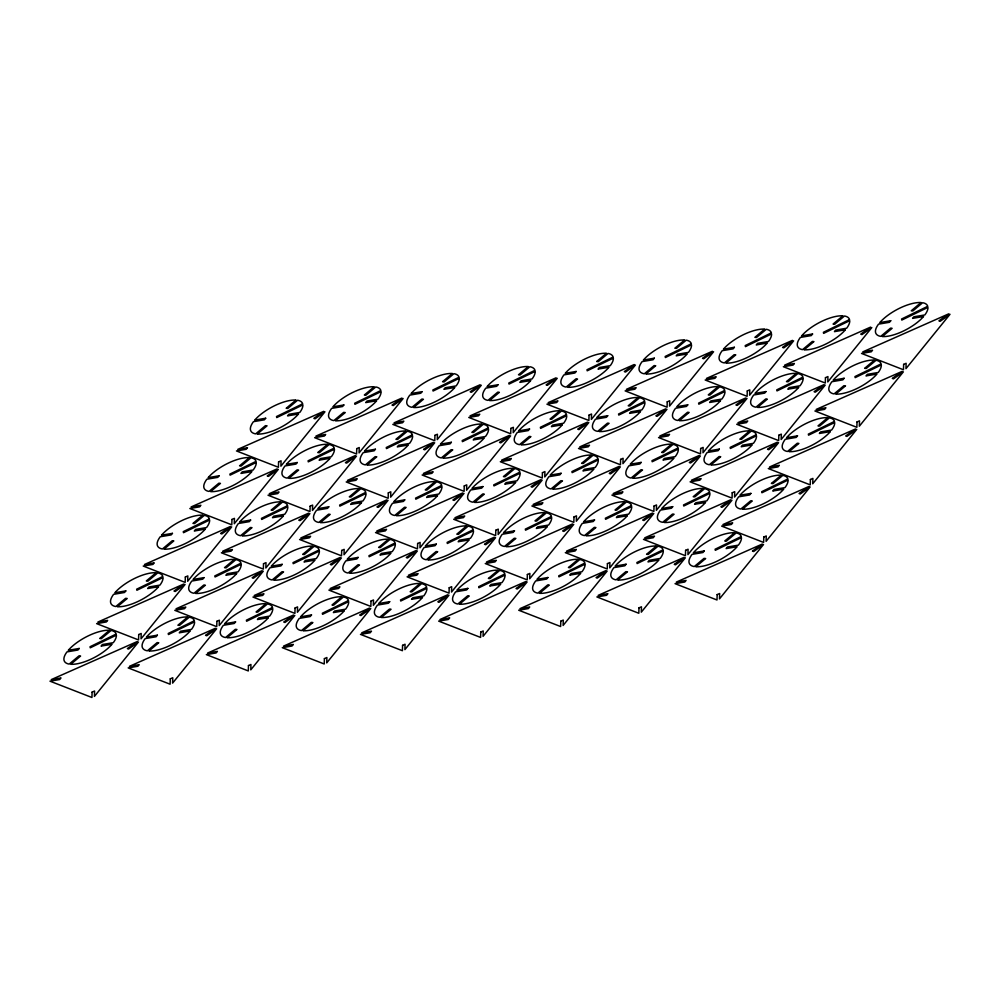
<?xml version="1.0" encoding="UTF-8"?>
<svg xmlns="http://www.w3.org/2000/svg" width="1000" height="1000" viewBox="0 0 1000 1000"><rect width="100%" height="100%" fill="white"/><g stroke="black" fill="none" stroke-linecap="round" stroke-linejoin="round"><path stroke-width="1.5" d="M92.1 692.113L91.938 697.5L50 681.175L59.725 679.525L61 677.95L51.275 679.6L137.25 641.55L127.362 648.587L128.575 649.05L138.463 642.025L94.425 696.4L94.588 691.012L92.1 692.113M138.713 634.562L138.562 639.938L96.625 623.625L106.35 621.962L107.625 620.4L97.888 622.05L183.863 584L173.988 591.025L175.188 591.5L185.075 584.475L141.037 638.837L141.2 633.462L138.713 634.562M170.275 678.838L170.113 684.212L128.175 667.9L137.912 666.237L139.175 664.675L129.45 666.325L215.425 628.275L205.538 635.3L206.75 635.775L216.637 628.75L172.6 683.112L172.763 677.738L170.275 678.838M185.338 577.013L185.175 582.388L143.238 566.062L152.963 564.412L154.238 562.837L144.512 564.487L230.487 526.45L220.6 533.475L221.812 533.95L231.7 526.912L187.662 581.287L187.825 575.913L185.338 577.013M216.9 621.287L216.737 626.663L174.8 610.337L184.525 608.688L185.8 607.112L176.075 608.763L262.05 570.725L252.162 577.75L253.375 578.225L263.263 571.188L219.225 625.562L219.387 620.188L216.9 621.287M231.95 519.45L231.8 524.825L189.862 508.512L199.587 506.863L200.863 505.288L191.125 506.938L277.113 468.888L267.225 475.913L268.438 476.388L278.325 469.363L234.275 523.725L234.438 518.35L231.95 519.45M248.463 665.562L248.3 670.938L206.363 654.613L216.088 652.962L217.362 651.388L207.638 653.037L293.612 615L283.725 622.025L284.938 622.5L294.825 615.462L250.787 669.837L250.938 664.463L248.463 665.562M263.512 563.725L263.35 569.1L221.412 552.788L231.15 551.138L232.413 549.562L222.688 551.213L308.663 513.162L298.775 520.188L299.988 520.662L309.875 513.638L265.837 568L266 562.625L263.512 563.725M278.575 461.9L278.412 467.275L236.475 450.95L246.2 449.3L247.475 447.738L237.75 449.387L323.725 411.337L313.837 418.363L315.05 418.837L324.938 411.812L280.9 466.175L281.062 460.8L278.575 461.9M295.075 608L294.913 613.375L252.975 597.062L262.7 595.413L263.975 593.837L254.25 595.487L340.225 557.438L330.337 564.462L331.55 564.938L341.438 557.913L297.4 612.275L297.562 606.9L295.075 608M310.138 506.175L309.975 511.55L268.038 495.225L277.762 493.575L279.037 492.013L269.312 493.663L355.288 455.613L345.4 462.638L346.613 463.113L356.5 456.087L312.462 510.45L312.625 505.075L310.138 506.175M324.4 658.612L324.237 663.988L282.3 647.675L292.025 646.012L293.3 644.45L283.575 646.1L369.55 608.05L359.663 615.075L360.875 615.55L370.763 608.525L326.725 662.887L326.887 657.513L324.4 658.612M341.7 550.45L341.538 555.825L299.6 539.5L309.325 537.85L310.6 536.287L300.875 537.938L386.85 499.888L376.962 506.912L378.175 507.388L388.062 500.363L344.025 554.725L344.175 549.35L341.7 550.45M356.75 448.625L356.587 454L314.65 437.675L324.387 436.025L325.65 434.45L315.925 436.1L401.9 398.062L392.013 405.087L393.225 405.562L403.113 398.525L359.075 452.9L359.237 447.525L356.75 448.625M371.012 601.062L370.85 606.438L328.913 590.112L338.65 588.462L339.913 586.888L330.188 588.538L416.163 550.5L406.275 557.525L407.488 558L417.375 550.962L373.338 605.337L373.5 599.963L371.012 601.062M388.312 492.9L388.15 498.275L346.213 481.95L355.938 480.3L357.212 478.725L347.488 480.375L433.462 442.325L423.575 449.363L424.787 449.825L434.675 442.8L390.637 497.175L390.8 491.8L388.312 492.9M402.575 645.337L402.413 650.713L360.475 634.388L370.2 632.737L371.475 631.163L361.75 632.812L447.725 594.775L437.837 601.8L439.05 602.275L448.938 595.237L404.9 649.613L405.062 644.237L402.575 645.337M417.638 543.5L417.475 548.888L375.538 532.562L385.262 530.913L386.538 529.338L376.812 530.988L462.788 492.938L452.9 499.975L454.113 500.438L464 493.413L419.963 547.788L420.125 542.4L417.638 543.5M434.938 435.337L434.775 440.712L392.837 424.4L402.562 422.75L403.837 421.175L394.113 422.825L480.087 384.775L470.2 391.8L471.413 392.275L481.3 385.25L437.262 439.613L437.413 434.237L434.938 435.337M449.2 587.775L449.038 593.15L407.1 576.838L416.825 575.188L418.1 573.612L408.375 575.262L494.35 537.212L484.462 544.25L485.675 544.712L495.562 537.688L451.525 592.05L451.675 586.675L449.2 587.775M464.25 485.95L464.1 491.325L422.15 475.012L431.887 473.35L433.162 471.788L423.425 473.438L509.4 435.387L499.513 442.413L500.725 442.887L510.613 435.863L466.575 490.225L466.737 484.85L464.25 485.95M480.75 632.05L480.6 637.425L438.663 621.112L448.387 619.462L449.663 617.888L439.925 619.538L525.913 581.487L516.025 588.513L517.238 588.987L527.125 581.962L483.075 636.325L483.237 630.95L480.75 632.05M495.812 530.225L495.65 535.6L453.713 519.288L463.438 517.625L464.712 516.062L454.988 517.712L540.962 479.663L531.075 486.688L532.288 487.163L542.175 480.138L498.137 534.5L498.3 529.125L495.812 530.225M510.875 428.4L510.712 433.775L468.775 417.45L478.5 415.8L479.775 414.225L470.05 415.875L556.025 377.837L546.138 384.862L547.35 385.337L557.238 378.3L513.2 432.675L513.362 427.3L510.875 428.4M527.375 574.5L527.212 579.875L485.275 563.55L495 561.9L496.275 560.337L486.55 561.987L572.525 523.938L562.638 530.962L563.85 531.438L573.737 524.412L529.7 578.775L529.862 573.4L527.375 574.5M542.438 472.675L542.275 478.05L500.337 461.725L510.062 460.075L511.337 458.5L501.613 460.15L587.587 422.113L577.7 429.137L578.913 429.613L588.8 422.575L544.763 476.95L544.913 471.575L542.438 472.675M560.8 621.163L560.638 626.538L518.7 610.225L528.425 608.562L529.7 607L519.975 608.65L605.95 570.6L596.062 577.625L597.275 578.1L607.163 571.075L563.125 625.438L563.288 620.062L560.8 621.163M573.987 516.95L573.837 522.325L531.9 506L541.625 504.35L542.9 502.775L533.162 504.425L619.15 466.388L609.263 473.413L610.475 473.888L620.363 466.85L576.312 521.225L576.475 515.85L573.987 516.95M589.05 415.112L588.888 420.487L546.95 404.175L556.688 402.525L557.95 400.95L548.225 402.6L634.2 364.55L624.312 371.575L625.525 372.05L635.413 365.025L591.375 419.387L591.538 414.012L589.05 415.112M607.425 563.612L607.263 568.987L565.325 552.663L575.05 551.013L576.325 549.438L566.6 551.1L652.575 513.05L642.688 520.075L643.9 520.55L653.787 513.513L609.75 567.888L609.9 562.513L607.425 563.612M620.612 459.387L620.45 464.762L578.513 448.45L588.237 446.8L589.513 445.225L579.788 446.875L665.763 408.825L655.875 415.85L657.087 416.325L666.975 409.3L622.938 463.663L623.1 458.288L620.612 459.387M638.975 607.888L638.825 613.263L596.888 596.938L606.613 595.288L607.888 593.713L598.15 595.375L684.137 557.325L674.25 564.35L675.462 564.825L685.35 557.788L641.3 612.163L641.462 606.788L638.975 607.888M654.038 506.05L653.875 511.438L611.938 495.112L621.675 493.462L622.938 491.887L613.212 493.537L699.188 455.487L689.3 462.525L690.512 462.987L700.4 455.962L656.363 510.337L656.525 504.95L654.038 506.05M667.225 401.838L667.075 407.212L625.138 390.887L634.862 389.237L636.138 387.663L626.413 389.325L712.387 351.275L702.5 358.3L703.713 358.775L713.6 351.75L669.562 406.112L669.712 400.737L667.225 401.838M685.6 550.325L685.438 555.712L643.5 539.388L653.225 537.737L654.5 536.163L644.775 537.812L730.75 499.762L720.863 506.8L722.075 507.262L731.963 500.238L687.925 554.612L688.088 549.225L685.6 550.325M700.662 448.5L700.5 453.875L658.562 437.562L668.288 435.9L669.562 434.338L659.837 435.988L745.812 397.938L735.925 404.963L737.138 405.438L747.025 398.413L702.987 452.775L703.138 447.4L700.662 448.5M717.163 594.6L717 599.987L675.062 583.663L684.788 582.013L686.062 580.438L676.338 582.087L762.312 544.038L752.425 551.075L753.637 551.538L763.525 544.513L719.488 598.888L719.65 593.5L717.163 594.6M732.212 492.775L732.062 498.15L690.125 481.838L699.85 480.175L701.125 478.612L691.388 480.262L777.375 442.212L767.487 449.237L768.7 449.712L778.587 442.688L734.55 497.05L734.7 491.675L732.212 492.775M747.275 390.95L747.113 396.325L705.175 380L714.912 378.35L716.175 376.775L706.45 378.425L792.425 340.387L782.537 347.413L783.75 347.887L793.637 340.85L749.6 395.225L749.762 389.85L747.275 390.95M763.775 537.05L763.625 542.425L721.675 526.112L731.413 524.45L732.688 522.888L722.95 524.538L808.925 486.488L799.038 493.512L800.25 493.988L810.138 486.962L766.1 541.325L766.263 535.95L763.775 537.05M778.838 435.225L778.675 440.6L736.737 424.275L746.462 422.625L747.738 421.05L738.012 422.7L823.988 384.663L814.1 391.688L815.312 392.163L825.2 385.125L781.162 439.5L781.325 434.125L778.838 435.225M810.4 479.5L810.238 484.875L768.3 468.55L778.025 466.9L779.3 465.325L769.575 466.975L855.55 428.938L845.662 435.962L846.875 436.438L856.762 429.4L812.725 483.775L812.887 478.4L810.4 479.5M825.462 377.663L825.3 383.038L783.363 366.725L793.088 365.075L794.362 363.5L784.638 365.15L870.612 327.1L860.725 334.125L861.938 334.6L871.825 327.575L827.788 381.938L827.938 376.562L825.462 377.663M857.013 421.938L856.862 427.312L814.925 411L824.65 409.35L825.925 407.775L816.188 409.425L902.163 371.375L892.275 378.4L893.487 378.875L903.375 371.85L859.338 426.213L859.5 420.838L857.013 421.938M903.637 364.387L903.475 369.762L861.538 353.438L871.263 351.788L872.537 350.225L862.812 351.875L948.787 313.825L938.9 320.85L940.113 321.325L950 314.3L905.962 368.663L906.125 363.288L903.637 364.387M79.212 648.45L77.938 650.025L66.988 651.888A29.3 11.025 -28.6 0 0 69.188 664.1L78.987 655.875L80.575 656.05L70.775 664.275A29.3 11.025 -28.6 0 0 112.037 644.237L101.088 646.087L102.362 644.525L113.312 642.663A29.3 11.025 -28.6 0 0 116.4 635.112L90.25 647.812L90.05 646.737L116.2 634.038A29.3 11.025 -28.6 0 0 111.112 630.45L101.312 638.675L99.725 638.488L109.525 630.275A29.3 11.025 -28.6 0 0 68.263 650.312L79.212 648.45M125.825 590.9L124.55 592.475L113.6 594.338A29.3 11.025 -28.6 0 0 115.8 606.538L125.612 598.325L127.2 598.5L117.387 606.725A29.3 11.025 -28.6 0 0 158.663 586.675L147.713 588.538L148.988 586.962L159.938 585.112A29.3 11.025 -28.6 0 0 163.012 577.562L136.862 590.262L136.675 589.188L162.825 576.487A29.3 11.025 -28.6 0 0 157.738 572.9L147.925 581.125L146.337 580.938L156.15 572.712A29.3 11.025 -28.6 0 0 114.875 592.762L125.825 590.9M172.45 533.35L171.175 534.913L160.225 536.775A29.3 11.025 -28.6 0 0 162.425 548.987L172.225 540.763L173.812 540.95L164.013 549.163A29.3 11.025 -28.6 0 0 205.275 529.125L194.325 530.988L195.6 529.412L206.55 527.55A29.3 11.025 -28.6 0 0 209.638 520L183.487 532.7L183.287 531.625L209.438 518.925A29.3 11.025 -28.6 0 0 204.35 515.35L194.55 523.562L192.963 523.387L202.763 515.163A29.3 11.025 -28.6 0 0 161.5 535.2L172.45 533.35M219.062 475.788L217.8 477.362L206.85 479.225A29.3 11.025 -28.6 0 0 209.037 491.425L218.85 483.212L220.438 483.387L210.625 491.613A29.3 11.025 -28.6 0 0 251.9 471.575L240.95 473.425L242.225 471.863L253.175 470A29.3 11.025 -28.6 0 0 256.25 462.45L230.1 475.15L229.913 474.075L256.062 461.375A29.3 11.025 -28.6 0 0 250.975 457.788L241.163 466.012L239.575 465.825L249.387 457.612A29.3 11.025 -28.6 0 0 208.113 477.65L219.062 475.788M265.688 418.237L264.413 419.812L253.463 421.662A29.3 11.025 -28.6 0 0 255.662 433.875L265.462 425.65L267.05 425.838L257.25 434.062A29.3 11.025 -28.6 0 0 298.512 414.012L287.562 415.875L288.837 414.3L299.788 412.45A29.3 11.025 -28.6 0 0 302.875 404.9L276.725 417.587L276.525 416.525L302.675 403.825A29.3 11.025 -28.6 0 0 297.587 400.238L287.787 408.462L286.2 408.275L296 400.05A29.3 11.025 -28.6 0 0 254.737 420.1L265.688 418.237M157.387 635.175L156.113 636.75L145.162 638.612A29.3 11.025 -28.6 0 0 147.363 650.812L157.162 642.6L158.75 642.775L148.95 651A29.3 11.025 -28.6 0 0 190.225 630.95L179.275 632.812L180.538 631.237L191.488 629.388A29.3 11.025 -28.6 0 0 194.575 621.838L168.425 634.538L168.238 633.462L194.375 620.763A29.3 11.025 -28.6 0 0 189.3 617.175L179.488 625.4L177.9 625.212L187.712 616.987A29.3 11.025 -28.6 0 0 146.438 637.038L157.387 635.175M204.013 577.625L202.738 579.188L191.788 581.05A29.3 11.025 -28.6 0 0 193.975 593.263L203.787 585.037L205.375 585.225L195.575 593.438A29.3 11.025 -28.6 0 0 236.838 573.4L225.888 575.262L227.162 573.688L238.113 571.825A29.3 11.025 -28.6 0 0 241.188 564.275L215.05 576.975L214.85 575.9L241 563.2A29.3 11.025 -28.6 0 0 235.912 559.625L226.112 567.837L224.525 567.663L234.325 559.438A29.3 11.025 -28.6 0 0 193.062 579.475L204.013 577.625M250.625 520.062L249.35 521.638L238.4 523.5A29.3 11.025 -28.6 0 0 240.6 535.7L250.4 527.487L252 527.663L242.188 535.887A29.3 11.025 -28.6 0 0 283.463 515.85L272.512 517.7L273.775 516.138L284.725 514.275A29.3 11.025 -28.6 0 0 287.812 506.725L261.663 519.425L261.475 518.35L287.625 505.65A29.3 11.025 -28.6 0 0 282.538 502.062L272.725 510.288L271.137 510.1L280.95 501.887A29.3 11.025 -28.6 0 0 239.675 521.925L250.625 520.062M297.25 462.512L295.975 464.087L285.025 465.938A29.3 11.025 -28.6 0 0 287.225 478.15L297.025 469.925L298.612 470.112L288.812 478.338A29.3 11.025 -28.6 0 0 330.075 458.288L319.125 460.15L320.4 458.575L331.35 456.725A29.3 11.025 -28.6 0 0 334.425 449.175L308.288 461.863L308.087 460.8L334.237 448.1A29.3 11.025 -28.6 0 0 329.15 444.513L319.35 452.738L317.762 452.55L327.562 444.325A29.3 11.025 -28.6 0 0 286.3 464.375L297.25 462.512M343.862 404.963L342.587 406.525L331.637 408.387A29.3 11.025 -28.6 0 0 333.837 420.6L343.65 412.375L345.238 412.562L335.425 420.775A29.3 11.025 -28.6 0 0 376.7 400.737L365.75 402.6L367.013 401.025L377.962 399.162A29.3 11.025 -28.6 0 0 381.05 391.613L354.9 404.312L354.712 403.237L380.863 390.538A29.3 11.025 -28.6 0 0 375.775 386.962L365.962 395.175L364.375 395L374.188 386.775A29.3 11.025 -28.6 0 0 332.912 406.812L343.862 404.963M235.562 621.9L234.3 623.462L223.35 625.325A29.3 11.025 -28.6 0 0 225.538 637.537L235.35 629.312L236.938 629.5L227.125 637.712A29.3 11.025 -28.6 0 0 268.4 617.675L257.45 619.538L258.725 617.962L269.675 616.1A29.3 11.025 -28.6 0 0 272.75 608.55L246.6 621.25L246.412 620.175L272.562 607.475A29.3 11.025 -28.6 0 0 267.475 603.9L257.675 612.112L256.087 611.938L265.887 603.713A29.3 11.025 -28.6 0 0 224.613 623.75L235.562 621.9M282.188 564.338L280.912 565.913L269.962 567.775A29.3 11.025 -28.6 0 0 272.162 579.975L281.962 571.763L283.55 571.938L273.75 580.163A29.3 11.025 -28.6 0 0 315.012 560.125L304.062 561.975L305.338 560.413L316.288 558.55A29.3 11.025 -28.6 0 0 319.375 551L293.225 563.7L293.025 562.625L319.175 549.925A29.3 11.025 -28.6 0 0 314.1 546.337L304.288 554.562L302.7 554.375L312.512 546.163A29.3 11.025 -28.6 0 0 271.238 566.2L282.188 564.338M328.812 506.788L327.537 508.363L316.588 510.213A29.3 11.025 -28.6 0 0 318.775 522.425L328.587 514.2L330.175 514.388L320.363 522.612A29.3 11.025 -28.6 0 0 361.637 502.562L350.688 504.425L351.962 502.85L362.912 500.988A29.3 11.025 -28.6 0 0 365.988 493.45L339.837 506.138L339.65 505.075L365.8 492.375A29.3 11.025 -28.6 0 0 360.712 488.787L350.913 497.013L349.325 496.825L359.125 488.6A29.3 11.025 -28.6 0 0 317.863 508.65L328.812 506.788M375.425 449.237L374.15 450.8L363.2 452.663A29.3 11.025 -28.6 0 0 365.4 464.875L375.2 456.65L376.788 456.838L366.987 465.05A29.3 11.025 -28.6 0 0 408.25 445.012L397.3 446.875L398.575 445.3L409.525 443.438A29.3 11.025 -28.6 0 0 412.612 435.887L386.463 448.587L386.275 447.512L412.413 434.812A29.3 11.025 -28.6 0 0 407.337 431.238L397.525 439.45L395.938 439.275L405.75 431.05A29.3 11.025 -28.6 0 0 364.475 451.087L375.425 449.237M422.05 391.675L420.775 393.25L409.825 395.112A29.3 11.025 -28.6 0 0 412.013 407.312L421.825 399.1L423.413 399.275L413.6 407.5A29.3 11.025 -28.6 0 0 454.875 387.463L443.925 389.312L445.2 387.75L456.15 385.887A29.3 11.025 -28.6 0 0 459.225 378.338L433.075 391.037L432.887 389.963L459.038 377.262A29.3 11.025 -28.6 0 0 453.95 373.675L444.15 381.9L442.562 381.712L452.362 373.5A29.3 11.025 -28.6 0 0 411.1 393.537L422.05 391.675M311.512 614.95L310.238 616.525L299.288 618.387A29.3 11.025 -28.6 0 0 301.475 630.588L311.288 622.375L312.875 622.55L303.075 630.775A29.3 11.025 -28.6 0 0 344.338 610.725L333.387 612.587L334.663 611.013L345.613 609.163A29.3 11.025 -28.6 0 0 348.688 601.613L322.55 614.312L322.35 613.237L348.5 600.538A29.3 11.025 -28.6 0 0 343.413 596.95L333.612 605.175L332.025 604.987L341.825 596.763A29.3 11.025 -28.6 0 0 300.562 616.812L311.512 614.95M358.125 557.4L356.85 558.962L345.9 560.825A29.3 11.025 -28.6 0 0 348.1 573.038L357.9 564.812L359.5 565L349.688 573.212A29.3 11.025 -28.6 0 0 390.962 553.175L380.012 555.037L381.275 553.462L392.225 551.6A29.3 11.025 -28.6 0 0 395.312 544.05L369.162 556.75L368.975 555.675L395.125 542.975A29.3 11.025 -28.6 0 0 390.037 539.4L380.225 547.612L378.638 547.438L388.45 539.212A29.3 11.025 -28.6 0 0 347.175 559.263L358.125 557.4M404.75 499.837L403.475 501.413L392.525 503.275A29.3 11.025 -28.6 0 0 394.725 515.475L404.525 507.262L406.112 507.438L396.312 515.662A29.3 11.025 -28.6 0 0 437.575 495.625L426.625 497.475L427.9 495.913L438.85 494.05A29.3 11.025 -28.6 0 0 441.938 486.5L415.788 499.2L415.588 498.125L441.737 485.425A29.3 11.025 -28.6 0 0 436.65 481.838L426.85 490.062L425.262 489.875L435.062 481.662A29.3 11.025 -28.6 0 0 393.8 501.7L404.75 499.837M451.362 442.287L450.087 443.862L439.137 445.725A29.3 11.025 -28.6 0 0 441.337 457.925L451.15 449.712L452.738 449.888L442.925 458.113A29.3 11.025 -28.6 0 0 484.2 438.062L473.25 439.925L474.513 438.35L485.462 436.5A29.3 11.025 -28.6 0 0 488.55 428.95L462.4 441.65L462.212 440.575L488.363 427.875A29.3 11.025 -28.6 0 0 483.275 424.288L473.462 432.512L471.875 432.325L481.688 424.1A29.3 11.025 -28.6 0 0 440.412 444.15L451.362 442.287M497.987 384.738L496.712 386.3L485.763 388.162A29.3 11.025 -28.6 0 0 487.962 400.375L497.762 392.15L499.35 392.337L489.55 400.55A29.3 11.025 -28.6 0 0 530.812 380.513L519.862 382.375L521.138 380.8L532.087 378.938A29.3 11.025 -28.6 0 0 535.175 371.388L509.025 384.087L508.825 383.013L534.975 370.312A29.3 11.025 -28.6 0 0 529.888 366.737L520.087 374.95L518.5 374.775L528.3 366.55A29.3 11.025 -28.6 0 0 487.038 386.587L497.987 384.738M389.688 601.675L388.413 603.237L377.463 605.1A29.3 11.025 -28.6 0 0 379.663 617.312L389.462 609.087L391.05 609.275L381.25 617.487A29.3 11.025 -28.6 0 0 422.512 597.45L411.562 599.312L412.837 597.737L423.787 595.875A29.3 11.025 -28.6 0 0 426.875 588.325L400.725 601.025L400.525 599.95L426.675 587.25A29.3 11.025 -28.6 0 0 421.6 583.675L411.788 591.888L410.2 591.712L420.012 583.488A29.3 11.025 -28.6 0 0 378.738 603.525L389.688 601.675M436.312 544.113L435.037 545.688L424.087 547.55A29.3 11.025 -28.6 0 0 426.275 559.75L436.087 551.538L437.675 551.712L427.863 559.938A29.3 11.025 -28.6 0 0 469.137 539.9L458.188 541.75L459.462 540.188L470.412 538.325A29.3 11.025 -28.6 0 0 473.488 530.775L447.337 543.475L447.15 542.4L473.3 529.7A29.3 11.025 -28.6 0 0 468.212 526.112L458.413 534.338L456.825 534.15L466.625 525.938A29.3 11.025 -28.6 0 0 425.363 545.975L436.312 544.113M482.925 486.562L481.65 488.137L470.7 490A29.3 11.025 -28.6 0 0 472.9 502.2L482.7 493.988L484.288 494.162L474.487 502.388A29.3 11.025 -28.6 0 0 515.75 482.337L504.8 484.2L506.075 482.625L517.025 480.775A29.3 11.025 -28.6 0 0 520.112 473.225L493.963 485.913L493.775 484.85L519.913 472.15A29.3 11.025 -28.6 0 0 514.837 468.562L505.025 476.788L503.438 476.6L513.25 468.375A29.3 11.025 -28.6 0 0 471.975 488.425L482.925 486.562M529.55 429.012L528.275 430.575L517.325 432.438A29.3 11.025 -28.6 0 0 519.513 444.65L529.325 436.425L530.913 436.613L521.1 444.825A29.3 11.025 -28.6 0 0 562.375 424.787L551.425 426.65L552.7 425.075L563.65 423.212A29.3 11.025 -28.6 0 0 566.725 415.662L540.588 428.363L540.388 427.287L566.538 414.588A29.3 11.025 -28.6 0 0 561.45 411.012L551.65 419.225L550.062 419.05L559.862 410.825A29.3 11.025 -28.6 0 0 518.6 430.863L529.55 429.012M576.163 371.45L574.888 373.025L563.938 374.888A29.3 11.025 -28.6 0 0 566.138 387.088L575.938 378.875L577.525 379.05L567.725 387.275A29.3 11.025 -28.6 0 0 609 367.238L598.05 369.087L599.312 367.525L610.262 365.662A29.3 11.025 -28.6 0 0 613.35 358.113L587.2 370.812L587.013 369.738L613.15 357.038A29.3 11.025 -28.6 0 0 608.075 353.45L598.263 361.675L596.675 361.488L606.487 353.275A29.3 11.025 -28.6 0 0 565.212 373.312L576.163 371.45M467.863 588.387L466.6 589.963L455.65 591.825A29.3 11.025 -28.6 0 0 457.837 604.025L467.65 595.812L469.237 595.988L459.425 604.212A29.3 11.025 -28.6 0 0 500.7 584.175L489.75 586.025L491.025 584.462L501.975 582.6A29.3 11.025 -28.6 0 0 505.05 575.05L478.9 587.75L478.713 586.675L504.862 573.975A29.3 11.025 -28.6 0 0 499.775 570.388L489.963 578.612L488.375 578.425L498.188 570.212A29.3 11.025 -28.6 0 0 456.912 590.25L467.863 588.387M514.487 530.837L513.212 532.413L502.262 534.275A29.3 11.025 -28.6 0 0 504.462 546.475L514.263 538.25L515.85 538.438L506.05 546.663A29.3 11.025 -28.6 0 0 547.312 526.613L536.362 528.475L537.638 526.9L548.587 525.05A29.3 11.025 -28.6 0 0 551.675 517.5L525.525 530.188L525.325 529.125L551.475 516.425A29.3 11.025 -28.6 0 0 546.388 512.837L536.587 521.062L535 520.875L544.8 512.65A29.3 11.025 -28.6 0 0 503.537 532.7L514.487 530.837M561.1 473.288L559.837 474.85L548.888 476.712A29.3 11.025 -28.6 0 0 551.075 488.925L560.887 480.7L562.475 480.887L552.663 489.1A29.3 11.025 -28.6 0 0 593.938 469.062L582.987 470.925L584.263 469.35L595.212 467.488A29.3 11.025 -28.6 0 0 598.288 459.938L572.137 472.638L571.95 471.562L598.1 458.862A29.3 11.025 -28.6 0 0 593.013 455.288L583.212 463.5L581.613 463.325L591.425 455.1A29.3 11.025 -28.6 0 0 550.15 475.138L561.1 473.288M607.725 415.725L606.45 417.3L595.5 419.162A29.3 11.025 -28.6 0 0 597.7 431.362L607.5 423.15L609.087 423.325L599.288 431.55A29.3 11.025 -28.6 0 0 640.55 411.512L629.6 413.363L630.875 411.8L641.825 409.938A29.3 11.025 -28.6 0 0 644.912 402.388L618.763 415.087L618.562 414.012L644.712 401.312A29.3 11.025 -28.6 0 0 639.637 397.725L629.825 405.95L628.237 405.763L638.038 397.55A29.3 11.025 -28.6 0 0 596.775 417.587L607.725 415.725M654.338 358.175L653.075 359.75L642.125 361.6A29.3 11.025 -28.6 0 0 644.312 373.812L654.125 365.588L655.713 365.775L645.9 374A29.3 11.025 -28.6 0 0 687.175 353.95L676.225 355.812L677.5 354.237L688.45 352.375A29.3 11.025 -28.6 0 0 691.525 344.837L665.375 357.525L665.188 356.463L691.338 343.762A29.3 11.025 -28.6 0 0 686.25 340.175L676.45 348.387L674.85 348.212L684.663 339.988A29.3 11.025 -28.6 0 0 643.388 360.037L654.338 358.175M547.913 577.5L546.638 579.075L535.688 580.938A29.3 11.025 -28.6 0 0 537.888 593.138L547.688 584.925L549.275 585.1L539.475 593.325A29.3 11.025 -28.6 0 0 580.737 573.275L569.788 575.138L571.062 573.562L582.013 571.712A29.3 11.025 -28.6 0 0 585.1 564.163L558.95 576.862L558.763 575.788L584.9 563.088A29.3 11.025 -28.6 0 0 579.825 559.5L570.013 567.725L568.425 567.537L578.237 559.325A29.3 11.025 -28.6 0 0 536.962 579.362L547.913 577.5M594.538 519.95L593.263 521.512L582.312 523.375A29.3 11.025 -28.6 0 0 584.5 535.588L594.312 527.362L595.9 527.55L586.087 535.763A29.3 11.025 -28.6 0 0 627.362 515.725L616.413 517.587L617.688 516.013L628.638 514.15A29.3 11.025 -28.6 0 0 631.712 506.6L605.575 519.3L605.375 518.225L631.525 505.525A29.3 11.025 -28.6 0 0 626.438 501.95L616.638 510.163L615.05 509.988L624.85 501.763A29.3 11.025 -28.6 0 0 583.587 521.812L594.538 519.95M641.15 462.388L639.875 463.963L628.925 465.825A29.3 11.025 -28.6 0 0 631.125 478.038L640.925 469.812L642.513 469.988L632.712 478.212A29.3 11.025 -28.6 0 0 673.988 458.175L663.037 460.037L664.3 458.462L675.25 456.6A29.3 11.025 -28.6 0 0 678.337 449.05L652.188 461.75L652 460.675L678.138 447.975A29.3 11.025 -28.6 0 0 673.062 444.387L663.25 452.612L661.663 452.425L671.475 444.212A29.3 11.025 -28.6 0 0 630.2 464.25L641.15 462.388M687.775 404.837L686.5 406.413L675.55 408.275A29.3 11.025 -28.6 0 0 677.738 420.475L687.55 412.262L689.137 412.438L679.338 420.662A29.3 11.025 -28.6 0 0 720.6 400.613L709.65 402.475L710.925 400.9L721.875 399.05A29.3 11.025 -28.6 0 0 724.95 391.5L698.812 404.2L698.612 403.125L724.762 390.425A29.3 11.025 -28.6 0 0 719.675 386.838L709.875 395.062L708.288 394.875L718.088 386.65A29.3 11.025 -28.6 0 0 676.825 406.7L687.775 404.837M734.388 347.287L733.112 348.85L722.163 350.712A29.3 11.025 -28.6 0 0 724.362 362.925L734.163 354.7L735.763 354.888L725.95 363.1A29.3 11.025 -28.6 0 0 767.225 343.062L756.275 344.925L757.537 343.35L768.487 341.488A29.3 11.025 -28.6 0 0 771.575 333.938L745.425 346.637L745.238 345.562L771.375 332.863A29.3 11.025 -28.6 0 0 766.3 329.288L756.488 337.5L754.9 337.325L764.712 329.1A29.3 11.025 -28.6 0 0 723.438 349.137L734.388 347.287M626.087 564.225L624.825 565.788L613.875 567.65A29.3 11.025 -28.6 0 0 616.062 579.862L625.875 571.638L627.463 571.825L617.65 580.037A29.3 11.025 -28.6 0 0 658.925 560L647.975 561.862L649.25 560.288L660.2 558.425A29.3 11.025 -28.6 0 0 663.275 550.875L637.125 563.575L636.938 562.5L663.088 549.8A29.3 11.025 -28.6 0 0 658 546.225L648.2 554.438L646.6 554.263L656.413 546.038A29.3 11.025 -28.6 0 0 615.138 566.087L626.087 564.225M672.712 506.662L671.438 508.237L660.487 510.1A29.3 11.025 -28.6 0 0 662.688 522.312L672.487 514.087L674.075 514.263L664.275 522.487A29.3 11.025 -28.6 0 0 705.537 502.45L694.587 504.3L695.863 502.738L706.812 500.875A29.3 11.025 -28.6 0 0 709.9 493.325L683.75 506.025L683.55 504.95L709.7 492.25A29.3 11.025 -28.6 0 0 704.625 488.663L694.812 496.887L693.225 496.7L703.025 488.488A29.3 11.025 -28.6 0 0 661.762 508.525L672.712 506.662M719.325 449.113L718.062 450.688L707.113 452.55A29.3 11.025 -28.6 0 0 709.3 464.75L719.112 456.538L720.7 456.712L710.888 464.938A29.3 11.025 -28.6 0 0 752.163 444.888L741.213 446.75L742.487 445.175L753.438 443.325A29.3 11.025 -28.6 0 0 756.513 435.775L730.362 448.475L730.175 447.4L756.325 434.7A29.3 11.025 -28.6 0 0 751.237 431.112L741.438 439.338L739.837 439.15L749.65 430.925A29.3 11.025 -28.6 0 0 708.375 450.975L719.325 449.113M765.95 391.562L764.675 393.125L753.725 394.988A29.3 11.025 -28.6 0 0 755.925 407.2L765.725 398.975L767.312 399.162L757.513 407.375A29.3 11.025 -28.6 0 0 798.775 387.337L787.825 389.2L789.1 387.625L800.05 385.763A29.3 11.025 -28.6 0 0 803.138 378.212L776.988 390.913L776.787 389.837L802.938 377.137A29.3 11.025 -28.6 0 0 797.862 373.562L788.05 381.775L786.462 381.6L796.263 373.375A29.3 11.025 -28.6 0 0 755 393.413L765.95 391.562M812.562 334L811.3 335.575L800.35 337.438A29.3 11.025 -28.6 0 0 802.537 349.637L812.35 341.425L813.938 341.6L804.125 349.825A29.3 11.025 -28.6 0 0 845.4 329.787L834.45 331.637L835.725 330.075L846.675 328.212A29.3 11.025 -28.6 0 0 849.75 320.662L823.6 333.363L823.413 332.287L849.562 319.587A29.3 11.025 -28.6 0 0 844.475 316L834.675 324.225L833.088 324.038L842.887 315.825A29.3 11.025 -28.6 0 0 801.625 335.863L812.562 334M704.275 550.938L703 552.513L692.05 554.375A29.3 11.025 -28.6 0 0 694.25 566.575L704.05 558.362L705.638 558.538L695.837 566.763A29.3 11.025 -28.6 0 0 737.1 546.725L726.15 548.575L727.425 547.013L738.375 545.15A29.3 11.025 -28.6 0 0 741.462 537.6L715.312 550.3L715.113 549.225L741.263 536.525A29.3 11.025 -28.6 0 0 736.175 532.938L726.375 541.163L724.788 540.975L734.587 532.762A29.3 11.025 -28.6 0 0 693.325 552.8L704.275 550.938M750.888 493.387L749.613 494.963L738.662 496.825A29.3 11.025 -28.6 0 0 740.863 509.025L750.675 500.812L752.262 500.988L742.45 509.212A29.3 11.025 -28.6 0 0 783.725 489.162L772.775 491.025L774.05 489.45L784.987 487.6A29.3 11.025 -28.6 0 0 788.075 480.05L761.925 492.75L761.737 491.675L787.887 478.975A29.3 11.025 -28.6 0 0 782.8 475.387L772.987 483.612L771.4 483.425L781.213 475.2A29.3 11.025 -28.6 0 0 739.938 495.25L750.888 493.387M797.513 435.838L796.237 437.4L785.288 439.263A29.3 11.025 -28.6 0 0 787.487 451.475L797.288 443.25L798.875 443.438L789.075 451.65A29.3 11.025 -28.6 0 0 830.337 431.613L819.388 433.475L820.662 431.9L831.612 430.037A29.3 11.025 -28.6 0 0 834.7 422.488L808.55 435.188L808.35 434.113L834.5 421.413A29.3 11.025 -28.6 0 0 829.412 417.837L819.613 426.05L818.025 425.875L827.825 417.65A29.3 11.025 -28.6 0 0 786.562 437.688L797.513 435.838M844.125 378.275L842.85 379.85L831.9 381.712A29.3 11.025 -28.6 0 0 834.1 393.913L843.913 385.7L845.5 385.875L835.688 394.1A29.3 11.025 -28.6 0 0 876.963 374.062L866.012 375.913L867.288 374.35L878.238 372.488A29.3 11.025 -28.6 0 0 881.312 364.938L855.163 377.638L854.975 376.562L881.125 363.862A29.3 11.025 -28.6 0 0 876.038 360.275L866.225 368.5L864.638 368.312L874.45 360.1A29.3 11.025 -28.6 0 0 833.175 380.138L844.125 378.275M890.75 320.725L889.475 322.3L878.525 324.15A29.3 11.025 -28.6 0 0 880.725 336.362L890.525 328.137L892.113 328.325L882.312 336.55A29.3 11.025 -28.6 0 0 923.575 316.5L912.625 318.363L913.9 316.788L924.85 314.938A29.3 11.025 -28.6 0 0 927.938 307.387L901.787 320.075L901.587 319.012L927.738 306.312A29.3 11.025 -28.6 0 0 922.65 302.725L912.85 310.95L911.263 310.763L921.062 302.538A29.3 11.025 -28.6 0 0 879.8 322.587L890.75 320.725"/></g></svg>
